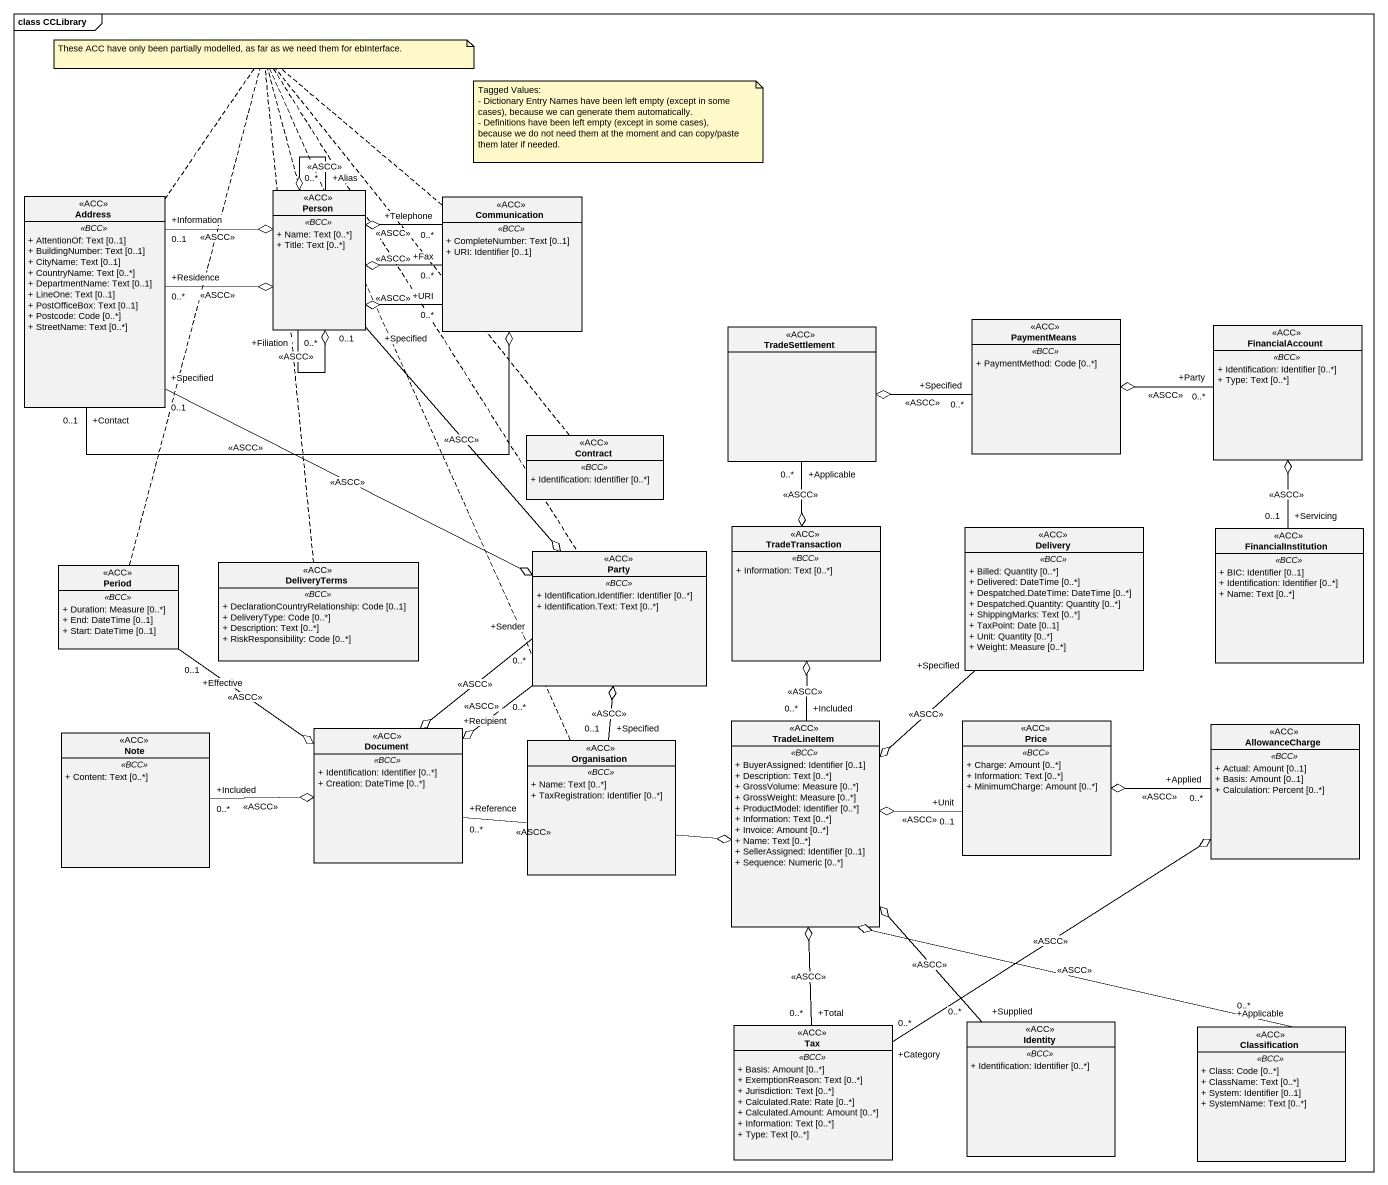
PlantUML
@startuml
mainframe class CCLibrary
hide circle
hide empty members
skinparam classAttributeIconSize 0
class Address <<ACC>> {
  .. <<BCC>> ..
  + AttentionOf: Text [0..1]
  + BuildingNumber: Text [0..1]
  + CityName: Text [0..1]
  + CountryName: Text [0..*]
  + DepartmentName: Text [0..1]
  + LineOne: Text [0..1]
  + PostOfficeBox: Text [0..1]
  + Postcode: Code [0..*]
  + StreetName: Text [0..*]
}
class "Person" as Person_ <<ACC>> {
  .. <<BCC>> ..
  + Name: Text [0..*]
  + Title: Text [0..*]
}
class Communication <<ACC>> {
  .. <<BCC>> ..
  + CompleteNumber: Text [0..1]
  + URI: Identifier [0..1]
}
class TradeSettlement <<ACC>>
class PaymentMeans <<ACC>> {
  .. <<BCC>> ..
  + PaymentMethod: Code [0..*]
}
class FinancialAccount <<ACC>> {
  .. <<BCC>> ..
  + Identification: Identifier [0..*]
  + Type: Text [0..*]
}
class Contract <<ACC>> {
  .. <<BCC>> ..
  + Identification: Identifier [0..*]
}
class TradeTransaction <<ACC>> {
  .. <<BCC>> ..
  + Information: Text [0..*]
}
class Delivery <<ACC>> {
  .. <<BCC>> ..
  + Billed: Quantity [0..*]
  + Delivered: DateTime [0..*]
  + Despatched.DateTime: DateTime [0..*]
  + Despatched.Quantity: Quantity [0..*]
  + ShippingMarks: Text [0..*]
  + TaxPoint: Date [0..1]
  + Unit: Quantity [0..*]
  + Weight: Measure [0..*]
}
class FinancialInstitution <<ACC>> {
  .. <<BCC>> ..
  + BIC: Identifier [0..1]
  + Identification: Identifier [0..*]
  + Name: Text [0..*]
}
class Period <<ACC>> {
  .. <<BCC>> ..
  + Duration: Measure [0..*]
  + End: DateTime [0..1]
  + Start: DateTime [0..1]
}
class DeliveryTerms <<ACC>> {
  .. <<BCC>> ..
  + DeclarationCountryRelationship: Code [0..1]
  + DeliveryType: Code [0..*]
  + Description: Text [0..*]
  + RiskResponsibility: Code [0..*]
}
class Party <<ACC>> {
  .. <<BCC>> ..
  + Identification.Identifier: Identifier [0..*]
  + Identification.Text: Text [0..*]
}
class TradeLineItem <<ACC>> {
  .. <<BCC>> ..
  + BuyerAssigned: Identifier [0..1]
  + Description: Text [0..*]
  + GrossVolume: Measure [0..*]
  + GrossWeight: Measure [0..*]
  + ProductModel: Identifier [0..*]
  + Information: Text [0..*]
  + Invoice: Amount [0..*]
  + Name: Text [0..*]
  + SellerAssigned: Identifier [0..1]
  + Sequence: Numeric [0..*]
}
class Price <<ACC>> {
  .. <<BCC>> ..
  + Charge: Amount [0..*]
  + Information: Text [0..*]
  + MinimumCharge: Amount [0..*]
}
class "Note" as Note_ <<ACC>> {
  .. <<BCC>> ..
  + Content: Text [0..*]
}
class Document <<ACC>> {
  .. <<BCC>> ..
  + Identification: Identifier [0..*]
  + Creation: DateTime [0..*]
}
class Organisation <<ACC>> {
  .. <<BCC>> ..
  + Name: Text [0..*]
  + TaxRegistration: Identifier [0..*]
}
class AllowanceCharge <<ACC>> {
  .. <<BCC>> ..
  + Actual: Amount [0..1]
  + Basis: Amount [0..1]
  + Calculation: Percent [0..*]
}
class Tax <<ACC>> {
  .. <<BCC>> ..
  + Basis: Amount [0..*]
  + ExemptionReason: Text [0..*]
  + Jurisdiction: Text [0..*]
  + Calculated.Rate: Rate [0..*]
  + Calculated.Amount: Amount [0..*]
  + Information: Text [0..*]
  + Type: Text [0..*]
}
class Identity <<ACC>> {
  .. <<BCC>> ..
  + Identification: Identifier [0..*]
}
class Classification <<ACC>> {
  .. <<BCC>> ..
  + Class: Code [0..*]
  + ClassName: Text [0..*]
  + System: Identifier [0..1]
  + SystemName: Text [0..*]
}
Address "+Residence\n0..*" -right-o Person_ : <<ASCC>>
Address "+Information\n0..1" -right-o Person_ : <<ASCC>>
Address "+Contact\n0..1" -right-o Communication : <<ASCC>>
Person_ "+Alias\n0..*" --o Person_ : <<ASCC>>
Person_ "+Filiation\n0..*" --o Person_ : <<ASCC>>
Communication "+Telephone\n0..*" -left-o Person_ : <<ASCC>>
Communication "+Fax\n0..*" -left-o Person_ : <<ASCC>>
Communication "+URI\n0..*" -left-o Person_ : <<ASCC>>
TradeSettlement o-right- "+Specified\n0..*" PaymentMeans : <<ASCC>>
PaymentMeans o-right- "+Party\n0..*" FinancialAccount : <<ASCC>>
FinancialAccount o-- "+Servicing\n0..1" FinancialInstitution : <<ASCC>>
TradeTransaction o-up- "+Applicable\n0..*" TradeSettlement : <<ASCC>>
TradeTransaction o-- "+Included\n0..*" TradeLineItem : <<ASCC>>
Party o-up- "+Specified\n0..1" Address : <<ASCC>>
Party o-up- "+Specified\n0..1" Person_ : <<ASCC>>
Party o-- "+Specified\n0..1" Organisation : <<ASCC>>
TradeLineItem o-up- "+Specified" Delivery : <<ASCC>>
TradeLineItem o-right- "+Unit\n0..1" Price : <<ASCC>>
TradeLineItem o-left- "+Reference\n0..*" Document : <<ASCC>>
TradeLineItem o-- "+Total\n0..*" Tax : <<ASCC>>
TradeLineItem o-- "+Supplied\n0..*" Identity : <<ASCC>>
TradeLineItem o-right- "+Applicable\n0..*" Classification : <<ASCC>>
Price o-right- "+Applied\n0..*" AllowanceCharge : <<ASCC>>
Document o-up- "+Effective\n0..1" Period : <<ASCC>>
Document o-up- "+Sender\n0..*" Party : <<ASCC>>
Document o-up- "+Recipient\n0..*" Party : <<ASCC>>
Document o-left- "+Included\n0..*" Note_ : <<ASCC>>
AllowanceCharge o-- "+Category\n0..*" Tax : <<ASCC>>
note as N1
  These ACC have only been partially modelled, as far as we need them for ebInterface.
end note
N1 .. Address
N1 .. Person_
N1 .. Communication
N1 .. Period
N1 .. DeliveryTerms
N1 .. Contract
N1 .. Party
N1 .. Organisation
note as N2
  Tagged Values:
  - Dictionary Entry Names have been left empty (except in some cases), because we can generate them automatically.
  - Definitions have been left empty (except in some cases), because we do not need them at the moment and can copy/paste them later if needed.
end note
@enduml
